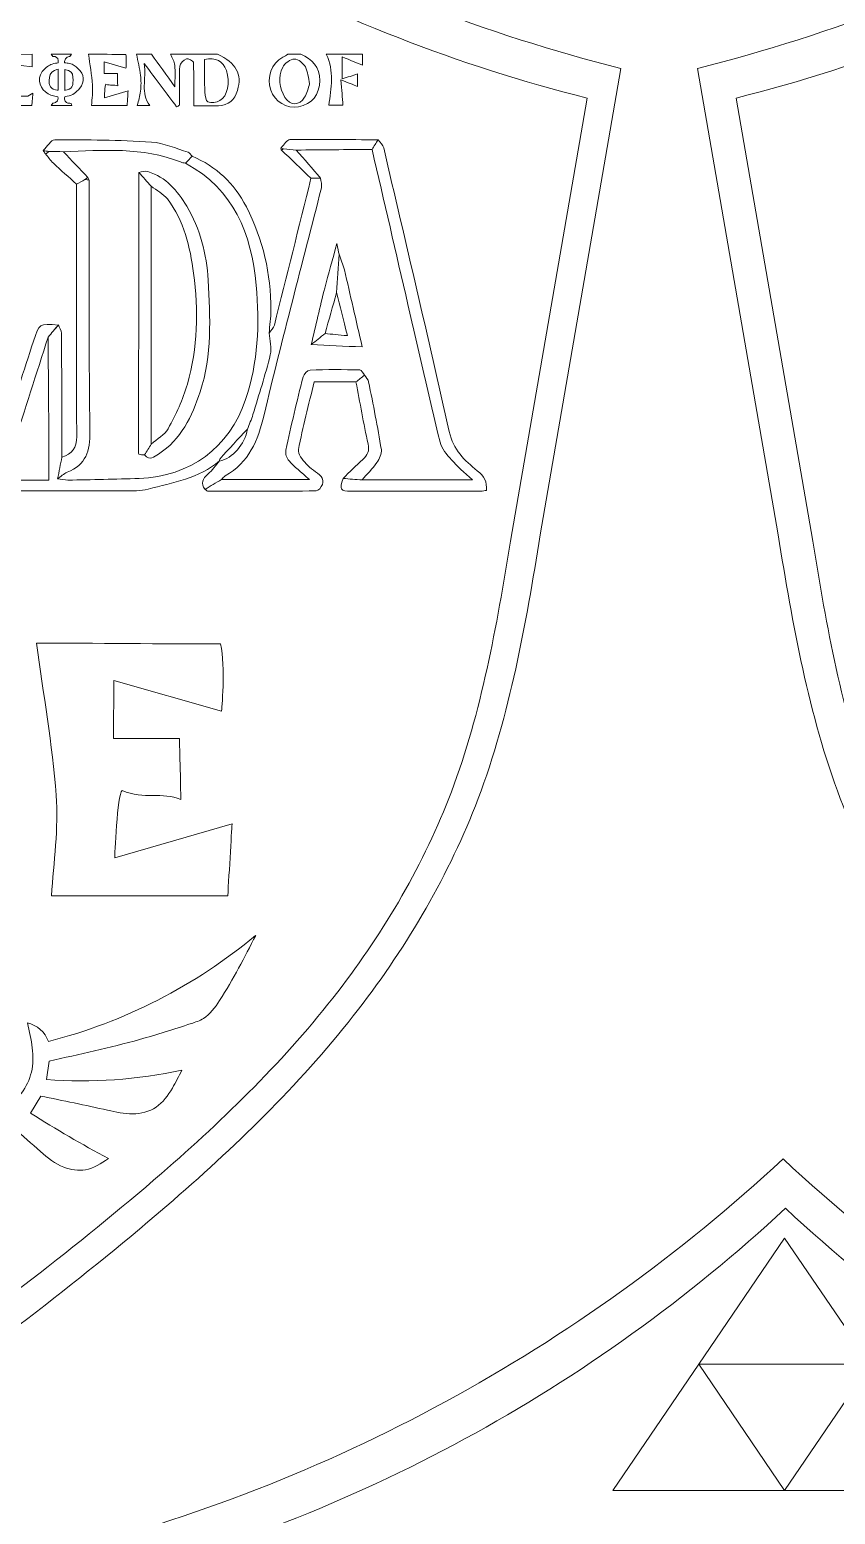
# Model space of a CAD drawing. Header units: inches. Extents: x 0 to 12, y 0 to 12.
# Drawn here: x 9.277 to 10.2, y 1.871 to 3.574 of the extents above; entities that cross this region are included whole.
import ezdxf

# ---------------------------------------------------------------- set-up
doc = ezdxf.new("R2010")
doc.units = ezdxf.units.IN
doc.header["$MEASUREMENT"] = 0

msp = doc.modelspace()

# ---------------------------------------------------------------- linework, layer by layer
at = {"color": 250, "lineweight": 0}
for p, q in [((9.8621, 2.9942), (9.9546, 3.5293)), ((10.0424, 3.5293), (10.1349, 2.9942))]:
    msp.add_line(p, q, dxfattribs=at)
at = {"color": 5, "lineweight": 0}
for p, q in [((9.8279, 2.987), (9.9158, 3.4953)), ((10.0867, 3.4953), (10.1746, 2.987)), ((9.2958, 2.3695), (9.299, 2.3907)), ((9.2777, 2.3309), (9.2894, 2.3506)), ((10.1423, 2.1876), (10.0438, 2.0429)), ((10.2407, 2.0429), (10.1423, 2.1876)), ((10.0438, 2.0429), (9.9454, 1.8981)), ((10.1423, 1.8981), (10.0438, 2.0429)), ((10.0438, 2.0429), (10.2407, 2.0429)), ((10.2407, 2.0429), (10.1423, 1.8981)), ((9.9454, 1.8981), (10.1423, 1.8981)), ((10.1423, 1.8981), (10.3392, 1.8981))]:
    msp.add_line(p, q, dxfattribs=at)
at = {"color": 250, "lineweight": 0}
for centre, start, end in [((10.419, 5.3747), 227.0707, 255.8739), ((9.578, 5.3747), 284.1261, 312.9293), ((8.8444, 3.6717), 284.1261, 312.9293), ((11.4365, 3.6717), 227.0707, 255.8739)]:
    msp.add_arc(centre, 1.9029, start, end, dxfattribs=at)
at = {"color": 5, "lineweight": 0}
for centre, radius, start, end in [((10.3569, 5.2484), 1.8077, 227.0707, 255.8739), ((9.6455, 5.2484), 1.8077, 284.1261, 312.9293), ((9.1486, 2.9984), 0.604, 284.3341, 309.8666), ((9.2676, 2.4028), 0.0322, 18.8063, 78.5326), ((9.3361, 2.9186), 0.5506, 265.8076, 282.0733), ((10.0692, 3.5854), 1.4833, 237.7506, 241.7403), ((8.912, 3.5454), 1.8077, 284.1261, 312.9293), ((11.3744, 3.5454), 1.8077, 227.0707, 255.8739)]:
    msp.add_arc(centre, radius, start, end, dxfattribs=at)
at = {"color": 1, "lineweight": 0}
for points, knots in [([(9.2542, 3.5343), (9.2542, 3.5343), (9.2636, 3.5123), (9.2636, 3.5123), (9.2636, 3.5123), (9.2521, 3.4974), (9.2521, 3.4974), (9.2521, 3.4974), (9.2744, 3.4975), (9.2744, 3.4975), (9.2744, 3.4975), (9.2802, 3.5008), (9.2802, 3.5008), (9.2802, 3.5008), (9.2796, 3.4919), (9.2793, 3.4869), (9.2645, 3.4869), (9.2393, 3.4869), (9.2393, 3.4869), (9.2393, 3.4869), (9.2391, 3.4945), (9.2391, 3.4945), (9.2391, 3.4945), (9.2511, 3.5125), (9.2511, 3.5125), (9.2511, 3.5125), (9.2378, 3.5354), (9.2378, 3.5354), (9.2378, 3.5354), (9.2377, 3.5447), (9.2377, 3.5447), (9.2377, 3.5447), (9.2794, 3.5458), (9.2794, 3.5458), (9.2794, 3.5409), (9.2794, 3.5361), (9.2794, 3.5312), (9.2794, 3.5312), (9.2542, 3.5343), (9.2542, 3.5343)], [0, 0, 0, 0, 1, 1, 1, 2, 2, 2, 3, 3, 3, 4, 4, 4, 5, 5, 5, 6, 6, 6, 7, 7, 7, 8, 8, 8, 9, 9, 9, 10, 10, 10, 11, 11, 11, 12, 12, 12, 13, 13, 13, 13]), ([(9.3248, 3.5457), (9.3248, 3.5457), (9.3229, 3.5432), (9.3229, 3.5432), (9.3229, 3.5432), (9.3167, 3.5424), (9.3167, 3.5371), (9.3167, 3.5367), (9.3167, 3.5364), (9.3167, 3.5359), (9.3186, 3.5356), (9.3205, 3.5353), (9.3223, 3.535), (9.3271, 3.5341), (9.3288, 3.5322), (9.3324, 3.529), (9.3393, 3.5227), (9.34, 3.5139), (9.3341, 3.5066), (9.3297, 3.5013), (9.3263, 3.4987), (9.3197, 3.4976), (9.3167, 3.497), (9.3167, 3.4971), (9.3167, 3.494), (9.3167, 3.4906), (9.3213, 3.4894), (9.3213, 3.4894), (9.3213, 3.4894), (9.3223, 3.4893), (9.3227, 3.4893), (9.3251, 3.4893), (9.3249, 3.4869), (9.3249, 3.4869), (9.3249, 3.4869), (9.3013, 3.4869), (9.3013, 3.4869), (9.3013, 3.4869), (9.3032, 3.4893), (9.3032, 3.4893), (9.3032, 3.4893), (9.3093, 3.4902), (9.3094, 3.4954), (9.3094, 3.4967), (9.3092, 3.4972), (9.3076, 3.4973), (9.3022, 3.4979), (9.2994, 3.499), (9.2948, 3.5024), (9.2871, 3.5082), (9.2846, 3.5205), (9.2941, 3.529), (9.2983, 3.5326), (9.3008, 3.5343), (9.3062, 3.5353), (9.3071, 3.5354), (9.3081, 3.5355), (9.3094, 3.5357), (9.3093, 3.5374), (9.3091, 3.5408), (9.3091, 3.5408), (9.3091, 3.5408), (9.3058, 3.5431), (9.3058, 3.5431), (9.3058, 3.5431), (9.3032, 3.5432), (9.3032, 3.5432), (9.3032, 3.5432), (9.3012, 3.5457), (9.3012, 3.5457), (9.3012, 3.5457), (9.3248, 3.5457), (9.3248, 3.5457)], [0, 0, 0, 0, 1, 1, 1, 2, 2, 2, 3, 3, 3, 4, 4, 4, 5, 5, 5, 6, 6, 6, 7, 7, 7, 8, 8, 8, 9, 9, 9, 10, 10, 10, 11, 11, 11, 12, 12, 12, 13, 13, 13, 14, 14, 14, 15, 15, 15, 16, 16, 16, 17, 17, 17, 18, 18, 18, 19, 19, 19, 20, 20, 20, 21, 21, 21, 22, 22, 22, 23, 23, 23, 24, 24, 24, 24]), ([(9.3868, 3.5454), (9.3881, 3.5401), (9.3871, 3.5298), (9.3871, 3.5298), (9.3871, 3.5298), (9.3621, 3.5369), (9.3621, 3.5369), (9.3621, 3.5369), (9.362, 3.5235), (9.362, 3.5235), (9.362, 3.5235), (9.3773, 3.5235), (9.3773, 3.5235), (9.3773, 3.5235), (9.3776, 3.512), (9.3776, 3.5093), (9.3733, 3.5111), (9.3691, 3.5092), (9.364, 3.5113), (9.3628, 3.5106), (9.3623, 3.4957), (9.3623, 3.4957), (9.3623, 3.4957), (9.3895, 3.5036), (9.3895, 3.5036), (9.3895, 3.5036), (9.3888, 3.4918), (9.3885, 3.4868), (9.3734, 3.4868), (9.3593, 3.4868), (9.3476, 3.4868), (9.348, 3.4948), (9.3493, 3.5026), (9.3487, 3.5102), (9.3478, 3.5221), (9.3457, 3.5338), (9.3441, 3.5456), (9.3571, 3.5456), (9.3738, 3.5454), (9.3868, 3.5454)], [0, 0, 0, 0, 1, 1, 1, 2, 2, 2, 3, 3, 3, 4, 4, 4, 5, 5, 5, 6, 6, 6, 7, 7, 7, 8, 8, 8, 9, 9, 9, 10, 10, 10, 11, 11, 11, 12, 12, 12, 13, 13, 13, 13]), ([(9.4921, 3.5456), (9.5135, 3.5355), (9.5204, 3.523), (9.515, 3.5042), (9.5118, 3.4932), (9.5047, 3.4869), (9.493, 3.4866), (9.4829, 3.4864), (9.4727, 3.4866), (9.4649, 3.4866), (9.4649, 3.5034), (9.4651, 3.5199), (9.4645, 3.5364), (9.4645, 3.538), (9.4583, 3.5413), (9.4565, 3.5404), (9.4532, 3.5389), (9.4491, 3.5351), (9.4488, 3.5319), (9.4479, 3.5214), (9.4485, 3.5107), (9.4485, 3.5002), (9.4485, 3.4958), (9.4485, 3.4914), (9.4485, 3.4871), (9.4473, 3.4865), (9.4462, 3.4859), (9.4451, 3.4853), (9.4335, 3.5008), (9.4219, 3.5163), (9.408, 3.5349), (9.4108, 3.5168), (9.4033, 3.5011), (9.4143, 3.4869), (9.4094, 3.4869), (9.4038, 3.4869), (9.4001, 3.4869), (9.4014, 3.4923), (9.4032, 3.4976), (9.4038, 3.5031), (9.4045, 3.5091), (9.4045, 3.5154), (9.4038, 3.5214), (9.4028, 3.5295), (9.4008, 3.5375), (9.3992, 3.5456), (9.4049, 3.5456), (9.4106, 3.5456), (9.4163, 3.5456), (9.4249, 3.5337), (9.4334, 3.5219), (9.4432, 3.5081), (9.4432, 3.5178), (9.4438, 3.5254), (9.443, 3.5328), (9.4426, 3.5372), (9.44, 3.5413), (9.4383, 3.5456), (9.4563, 3.5456), (9.4742, 3.5456), (9.4921, 3.5456)], [0, 0, 0, 0, 1, 1, 1, 2, 2, 2, 3, 3, 3, 4, 4, 4, 5, 5, 5, 6, 6, 6, 7, 7, 7, 8, 8, 8, 9, 9, 9, 10, 10, 10, 11, 11, 11, 12, 12, 12, 13, 13, 13, 14, 14, 14, 15, 15, 15, 16, 16, 16, 17, 17, 17, 18, 18, 18, 19, 19, 19, 20, 20, 20, 20]), ([(9.5874, 3.5456), (9.6003, 3.5396), (9.6094, 3.531), (9.6093, 3.5155), (9.6092, 3.4993), (9.6004, 3.4881), (9.5849, 3.4853), (9.5716, 3.4828), (9.5575, 3.4912), (9.5532, 3.5043), (9.5482, 3.5196), (9.5538, 3.535), (9.567, 3.5421), (9.569, 3.5432), (9.5708, 3.5444), (9.5728, 3.5456), (9.5777, 3.5456), (9.5825, 3.5456), (9.5874, 3.5456)], [0, 0, 0, 0, 1, 1, 1, 2, 2, 2, 3, 3, 3, 4, 4, 4, 5, 5, 5, 6, 6, 6, 6]), ([(9.6583, 3.5456), (9.6583, 3.5404), (9.6583, 3.5351), (9.6583, 3.5331), (9.6517, 3.5358), (9.6444, 3.5387), (9.6351, 3.5425), (9.6351, 3.5325), (9.6351, 3.5263), (9.6351, 3.5173), (9.6414, 3.5193), (9.6471, 3.5212), (9.6526, 3.523), (9.6526, 3.519), (9.6526, 3.5133), (9.6526, 3.5086), (9.6476, 3.5107), (9.6419, 3.513), (9.6335, 3.5164), (9.6345, 3.5044), (9.6352, 3.4959), (9.6359, 3.487), (9.6324, 3.487), (9.6255, 3.487), (9.6196, 3.487), (9.6225, 3.5067), (9.6258, 3.5264), (9.6168, 3.5456), (9.6306, 3.5456), (9.6445, 3.5456), (9.6583, 3.5456)], [0, 0, 0, 0, 1, 1, 1, 2, 2, 2, 3, 3, 3, 4, 4, 4, 5, 5, 5, 6, 6, 6, 7, 7, 7, 8, 8, 8, 9, 9, 9, 10, 10, 10, 10]), ([(9.3092, 3.5283), (9.3092, 3.5283), (9.3015, 3.5263), (9.3002, 3.5223), (9.2989, 3.5183), (9.299, 3.5116), (9.299, 3.5116), (9.299, 3.5116), (9.3002, 3.5083), (9.3019, 3.5066), (9.3036, 3.5049), (9.3092, 3.5043), (9.3092, 3.5043), (9.3092, 3.5043), (9.3092, 3.5283), (9.3092, 3.5283)], [0, 0, 0, 0, 1, 1, 1, 2, 2, 2, 3, 3, 3, 4, 4, 4, 5, 5, 5, 5]), ([(9.3169, 3.5042), (9.3172, 3.5042), (9.3219, 3.5047), (9.3239, 3.5065), (9.3259, 3.5083), (9.3263, 3.5116), (9.3263, 3.5116), (9.3263, 3.5116), (9.3266, 3.5189), (9.3258, 3.5227), (9.3251, 3.5265), (9.3169, 3.528), (9.3169, 3.528), (9.3169, 3.528), (9.3169, 3.5152), (9.3169, 3.5042)], [0, 0, 0, 0, 1, 1, 1, 2, 2, 2, 3, 3, 3, 4, 4, 4, 5, 5, 5, 5]), ([(9.4773, 3.5397), (9.4773, 3.527), (9.477, 3.5145), (9.4775, 3.5021), (9.4776, 3.4981), (9.4788, 3.4917), (9.4811, 3.4909), (9.485, 3.4895), (9.4908, 3.4904), (9.4948, 3.4925), (9.5035, 3.4971), (9.5067, 3.5136), (9.5022, 3.5268), (9.4983, 3.5384), (9.4899, 3.5417), (9.4773, 3.5397)], [0, 0, 0, 0, 1, 1, 1, 2, 2, 2, 3, 3, 3, 4, 4, 4, 5, 5, 5, 5]), ([(9.5977, 3.5115), (9.596, 3.5186), (9.5958, 3.5256), (9.5928, 3.531), (9.5904, 3.5352), (9.5845, 3.5403), (9.5804, 3.5401), (9.5756, 3.5399), (9.5691, 3.5353), (9.5668, 3.5308), (9.561, 3.5192), (9.5628, 3.507), (9.5694, 3.496), (9.5752, 3.4863), (9.5861, 3.4865), (9.5919, 3.4962), (9.5947, 3.5009), (9.5959, 3.5066), (9.5977, 3.5115)], [0, 0, 0, 0, 1, 1, 1, 2, 2, 2, 3, 3, 3, 4, 4, 4, 5, 5, 5, 6, 6, 6, 6])]:
    msp.add_open_spline(points, degree=3, knots=knots, dxfattribs=at)
at = {"color": 5, "lineweight": 0}
for points, knots in [([(9.463, 3.4287), (9.4605, 3.426), (9.4579, 3.4233), (9.4554, 3.4206), (9.4535, 3.421), (9.4514, 3.4212), (9.4496, 3.422), (9.406, 3.4393), (9.3606, 3.4355), (9.3153, 3.4338), (9.3098, 3.4339), (9.3043, 3.434), (9.2988, 3.434), (9.2966, 3.4344), (9.2944, 3.4348), (9.2923, 3.4352), (9.2967, 3.4395), (9.301, 3.4474), (9.3054, 3.4474), (9.3424, 3.4476), (9.3794, 3.4472), (9.4162, 3.4448), (9.4305, 3.4439), (9.4443, 3.4374), (9.4583, 3.4331), (9.4601, 3.4326), (9.4614, 3.4302), (9.463, 3.4287)], [0, 0, 0, 0, 1, 1, 1, 2, 2, 2, 3, 3, 3, 4, 4, 4, 5, 5, 5, 6, 6, 6, 7, 7, 7, 8, 8, 8, 9, 9, 9, 9]), ([(9.6761, 3.4474), (9.6738, 3.4437), (9.6715, 3.4401), (9.6692, 3.4364), (9.6403, 3.4362), (9.6114, 3.4359), (9.5824, 3.4357), (9.5775, 3.4361), (9.5727, 3.4366), (9.5678, 3.437), (9.5669, 3.4374), (9.566, 3.4379), (9.5651, 3.4383), (9.5684, 3.4416), (9.5716, 3.4477), (9.575, 3.4478), (9.6087, 3.4482), (9.6424, 3.4477), (9.6761, 3.4474)], [0, 0, 0, 0, 1, 1, 1, 2, 2, 2, 3, 3, 3, 4, 4, 4, 5, 5, 5, 6, 6, 6, 6]), ([(9.6761, 3.4474), (9.6784, 3.4443), (9.6818, 3.4415), (9.6826, 3.4381), (9.7079, 3.3297), (9.7335, 3.2213), (9.7577, 3.1127), (9.7623, 3.0921), (9.7754, 3.0793), (9.7899, 3.0679), (9.7982, 3.0614), (9.8011, 3.0553), (9.8005, 3.0452), (9.7984, 3.045), (9.7961, 3.0444), (9.7938, 3.0444), (9.7442, 3.0444), (9.6946, 3.0444), (9.6449, 3.0444), (9.6329, 3.0444), (9.6318, 3.0462), (9.6361, 3.059), (9.6433, 3.0584), (9.6505, 3.0579), (9.6578, 3.0573), (9.699, 3.0573), (9.7403, 3.0573), (9.7844, 3.0573), (9.7747, 3.0664), (9.7669, 3.0728), (9.7603, 3.0803), (9.755, 3.0864), (9.7491, 3.0933), (9.7472, 3.1008), (9.7344, 3.1532), (9.7226, 3.2059), (9.7104, 3.2585), (9.6967, 3.3178), (9.683, 3.3771), (9.6692, 3.4364), (9.6715, 3.4401), (9.6738, 3.4437), (9.6761, 3.4474)], [0, 0, 0, 0, 1, 1, 1, 2, 2, 2, 3, 3, 3, 4, 4, 4, 5, 5, 5, 6, 6, 6, 7, 7, 7, 8, 8, 8, 9, 9, 9, 10, 10, 10, 11, 11, 11, 12, 12, 12, 13, 13, 13, 14, 14, 14, 14]), ([(9.463, 3.4287), (9.4907, 3.4168), (9.511, 3.3979), (9.5251, 3.3705), (9.5445, 3.333), (9.5533, 3.2937), (9.5533, 3.252), (9.5533, 3.2433), (9.5519, 3.2345), (9.5512, 3.2258), (9.5518, 3.2175), (9.5545, 3.2086), (9.5526, 3.2009), (9.5469, 3.1778), (9.5396, 3.1551), (9.5327, 3.1324), (9.531, 3.1266), (9.5284, 3.1211), (9.5263, 3.1155), (9.5157, 3.1042), (9.5051, 3.0928), (9.4946, 3.0813), (9.4941, 3.0809), (9.4944, 3.0798), (9.4944, 3.079), (9.4944, 3.079), (9.4944, 3.0792), (9.4944, 3.0792), (9.4709, 3.0588), (9.441, 3.0543), (9.4125, 3.0467), (9.404, 3.0444), (9.3947, 3.0447), (9.3858, 3.0447), (9.2315, 3.0446), (9.0772, 3.0444), (8.9229, 3.0449), (8.911, 3.0449), (8.9063, 3.0405), (8.9033, 3.0298), (8.8963, 3.005), (8.888, 2.9805), (8.8808, 2.9558), (8.8783, 2.9472), (8.8748, 2.9437), (8.8651, 2.9438), (8.7421, 2.944), (8.6192, 2.9439), (8.4962, 2.9434), (8.4846, 2.9434), (8.4802, 2.9482), (8.4801, 2.9588), (8.4855, 2.9583), (8.4909, 2.9579), (8.4963, 2.9574), (8.5016, 2.9572), (8.5068, 2.9567), (8.5121, 2.9567), (8.6011, 2.9567), (8.6902, 2.9567), (8.7792, 2.9567), (8.804, 2.9567), (8.8288, 2.9564), (8.8536, 2.9569), (8.8576, 2.957), (8.8641, 2.9595), (8.8651, 2.9624), (8.8761, 2.9934), (8.8862, 3.0246), (8.8965, 3.0558), (8.9013, 3.0562), (8.9062, 3.057), (8.911, 3.0571), (8.9688, 3.0571), (9.0265, 3.0571), (9.0843, 3.0571), (9.0886, 3.0571), (9.0929, 3.0575), (9.0983, 3.0577), (9.0983, 3.0764), (9.0984, 3.0938), (9.0982, 3.1112), (9.098, 3.1478), (9.0976, 3.1844), (9.0973, 3.2209), (9.101, 3.2249), (9.1048, 3.2288), (9.1086, 3.2327), (9.1099, 3.2296), (9.1122, 3.2265), (9.1122, 3.2234), (9.1125, 3.1753), (9.1125, 3.1273), (9.1126, 3.0792), (9.1114, 3.0737), (9.1099, 3.0682), (9.1092, 3.0626), (9.109, 3.0609), (9.1114, 3.059), (9.1126, 3.0572), (9.1743, 3.0572), (9.236, 3.0572), (9.2988, 3.0572), (9.2988, 3.0691), (9.2988, 3.0792), (9.2987, 3.0893), (9.2985, 3.1333), (9.2981, 3.1772), (9.2978, 3.2212), (9.3017, 3.2258), (9.3057, 3.2304), (9.3096, 3.2351), (9.3108, 3.232), (9.3131, 3.2289), (9.3131, 3.2258), (9.3135, 3.1783), (9.3135, 3.1309), (9.3136, 3.0835), (9.312, 3.0752), (9.3103, 3.0669), (9.3087, 3.0586), (9.3126, 3.0581), (9.3166, 3.057), (9.3206, 3.0571), (9.3478, 3.0576), (9.375, 3.0581), (9.4022, 3.0591), (9.4609, 3.0613), (9.5053, 3.094), (9.5242, 3.1495), (9.5386, 3.1921), (9.5406, 3.236), (9.5364, 3.2806), (9.5308, 3.34), (9.5111, 3.3905), (9.4554, 3.4206), (9.4579, 3.4233), (9.4605, 3.426), (9.463, 3.4287)], [0, 0, 0, 0, 1, 1, 1, 2, 2, 2, 3, 3, 3, 4, 4, 4, 5, 5, 5, 6, 6, 6, 7, 7, 7, 8, 8, 8, 9, 9, 9, 10, 10, 10, 11, 11, 11, 12, 12, 12, 13, 13, 13, 14, 14, 14, 15, 15, 15, 16, 16, 16, 17, 17, 17, 18, 18, 18, 19, 19, 19, 20, 20, 20, 21, 21, 21, 22, 22, 22, 23, 23, 23, 24, 24, 24, 25, 25, 25, 26, 26, 26, 27, 27, 27, 28, 28, 28, 29, 29, 29, 30, 30, 30, 31, 31, 31, 32, 32, 32, 33, 33, 33, 34, 34, 34, 35, 35, 35, 36, 36, 36, 37, 37, 37, 38, 38, 38, 39, 39, 39, 40, 40, 40, 41, 41, 41, 42, 42, 42, 43, 43, 43, 44, 44, 44, 45, 45, 45, 46, 46, 46, 46]), ([(9.2133, 3.0862), (9.2256, 3.0854), (9.238, 3.0839), (9.2503, 3.0844), (9.2529, 3.0845), (9.2561, 3.0915), (9.2575, 3.0958), (9.2711, 3.1375), (9.2844, 3.1794), (9.2978, 3.2212), (9.2981, 3.1772), (9.2985, 3.1333), (9.2987, 3.0893), (9.2988, 3.0792), (9.2988, 3.0691), (9.2988, 3.0572), (9.236, 3.0572), (9.1743, 3.0572), (9.1126, 3.0572), (9.1215, 3.0651), (9.13, 3.0737), (9.1395, 3.0808), (9.1467, 3.0861), (9.1499, 3.0915), (9.1498, 3.1008), (9.1495, 3.1995), (9.1496, 3.2982), (9.1496, 3.3969), (9.1496, 3.4008), (9.1485, 3.4047), (9.1479, 3.4086), (9.1363, 3.4173), (9.1248, 3.426), (9.1132, 3.4347), (9.1572, 3.4347), (9.2013, 3.4347), (9.2453, 3.4347), (9.234, 3.4261), (9.2226, 3.4175), (9.2113, 3.409), (9.2104, 3.4048), (9.2087, 3.4006), (9.2087, 3.3964), (9.2086, 3.2972), (9.2086, 3.1979), (9.2087, 3.0987), (9.2087, 3.0945), (9.2104, 3.0903), (9.2113, 3.0862), (9.212, 3.0862), (9.2126, 3.0862), (9.2133, 3.0862)], [0, 0, 0, 0, 1, 1, 1, 2, 2, 2, 3, 3, 3, 4, 4, 4, 5, 5, 5, 6, 6, 6, 7, 7, 7, 8, 8, 8, 9, 9, 9, 10, 10, 10, 11, 11, 11, 12, 12, 12, 13, 13, 13, 14, 14, 14, 15, 15, 15, 16, 16, 16, 17, 17, 17, 17]), ([(9.2988, 3.434), (9.2975, 3.4331), (9.2962, 3.4322), (9.2948, 3.4312), (9.294, 3.4326), (9.2931, 3.4339), (9.2923, 3.4352), (9.2944, 3.4348), (9.2966, 3.4344), (9.2988, 3.434)], [0, 0, 0, 0, 1, 1, 1, 2, 2, 2, 3, 3, 3, 3]), ([(9.2988, 3.434), (9.3043, 3.434), (9.3098, 3.4339), (9.3153, 3.4338), (9.3247, 3.4239), (9.3341, 3.4141), (9.3434, 3.4043), (9.3423, 3.4035), (9.3412, 3.4027), (9.3401, 3.4019), (9.3369, 3.4001), (9.3336, 3.3983), (9.3304, 3.3966), (9.3215, 3.4046), (9.3125, 3.4125), (9.3038, 3.4207), (9.3005, 3.4239), (9.2978, 3.4277), (9.2948, 3.4312), (9.2962, 3.4322), (9.2975, 3.4331), (9.2988, 3.434)], [0, 0, 0, 0, 1, 1, 1, 2, 2, 2, 3, 3, 3, 4, 4, 4, 5, 5, 5, 6, 6, 6, 7, 7, 7, 7]), ([(9.3434, 3.4043), (9.3341, 3.4141), (9.3247, 3.4239), (9.3153, 3.4338), (9.3606, 3.4355), (9.406, 3.4393), (9.4496, 3.422), (9.4514, 3.4212), (9.4535, 3.421), (9.4554, 3.4206), (9.5111, 3.3905), (9.5308, 3.34), (9.5364, 3.2806), (9.5406, 3.236), (9.5386, 3.1921), (9.5242, 3.1495), (9.5053, 3.094), (9.4609, 3.0613), (9.4022, 3.0591), (9.375, 3.0581), (9.3478, 3.0576), (9.3206, 3.0571), (9.3166, 3.057), (9.3126, 3.0581), (9.3087, 3.0586), (9.3123, 3.0611), (9.3157, 3.0645), (9.3197, 3.0661), (9.3411, 3.0749), (9.3461, 3.0902), (9.3458, 3.1129), (9.3443, 3.209), (9.345, 3.3051), (9.345, 3.4012), (9.3445, 3.4022), (9.3439, 3.4032), (9.3434, 3.4043)], [0, 0, 0, 0, 1, 1, 1, 2, 2, 2, 3, 3, 3, 4, 4, 4, 5, 5, 5, 6, 6, 6, 7, 7, 7, 8, 8, 8, 9, 9, 9, 10, 10, 10, 11, 11, 11, 12, 12, 12, 12]), ([(9.61, 3.4036), (9.6008, 3.4143), (9.5916, 3.425), (9.5824, 3.4357), (9.6114, 3.4359), (9.6403, 3.4362), (9.6692, 3.4364), (9.683, 3.3771), (9.6967, 3.3178), (9.7104, 3.2585), (9.7226, 3.2059), (9.7344, 3.1532), (9.7472, 3.1008), (9.7491, 3.0933), (9.755, 3.0864), (9.7603, 3.0803), (9.7669, 3.0728), (9.7747, 3.0664), (9.7844, 3.0573), (9.7403, 3.0573), (9.699, 3.0573), (9.6578, 3.0573), (9.6635, 3.0639), (9.6698, 3.0701), (9.6748, 3.0773), (9.6777, 3.0814), (9.6806, 3.0874), (9.6799, 3.0919), (9.6757, 3.118), (9.6705, 3.1438), (9.6653, 3.1697), (9.6648, 3.1725), (9.6623, 3.1749), (9.6606, 3.1775), (9.6589, 3.1796), (9.6572, 3.1835), (9.6554, 3.1835), (9.6363, 3.1839), (9.6172, 3.1841), (9.5981, 3.1834), (9.5952, 3.1833), (9.5909, 3.1786), (9.5901, 3.1754), (9.583, 3.1475), (9.5764, 3.1195), (9.5704, 3.0914), (9.5696, 3.0876), (9.5714, 3.082), (9.5741, 3.0791), (9.5802, 3.0723), (9.5876, 3.0666), (9.5974, 3.0578), (9.5615, 3.0578), (9.529, 3.0578), (9.4965, 3.0578), (9.498, 3.0592), (9.4993, 3.0609), (9.501, 3.0619), (9.5282, 3.0774), (9.5384, 3.1024), (9.5454, 3.1318), (9.5661, 3.219), (9.5893, 3.3055), (9.6112, 3.3924), (9.6121, 3.3958), (9.6105, 3.3999), (9.61, 3.4036)], [0, 0, 0, 0, 1, 1, 1, 2, 2, 2, 3, 3, 3, 4, 4, 4, 5, 5, 5, 6, 6, 6, 7, 7, 7, 8, 8, 8, 9, 9, 9, 10, 10, 10, 11, 11, 11, 12, 12, 12, 13, 13, 13, 14, 14, 14, 15, 15, 15, 16, 16, 16, 17, 17, 17, 18, 18, 18, 19, 19, 19, 20, 20, 20, 21, 21, 21, 22, 22, 22, 22]), ([(9.5678, 3.437), (9.5669, 3.4366), (9.566, 3.4363), (9.5651, 3.436), (9.565, 3.4365), (9.5647, 3.437), (9.5647, 3.4375), (9.5646, 3.4378), (9.5649, 3.4381), (9.5651, 3.4383), (9.566, 3.4379), (9.5669, 3.4374), (9.5678, 3.437)], [0, 0, 0, 0, 1, 1, 1, 2, 2, 2, 3, 3, 3, 4, 4, 4, 4]), ([(9.5678, 3.437), (9.5727, 3.4366), (9.5775, 3.4361), (9.5824, 3.4357), (9.5916, 3.425), (9.6008, 3.4143), (9.61, 3.4036), (9.6064, 3.4035), (9.6028, 3.4035), (9.5992, 3.4034), (9.5878, 3.4142), (9.5765, 3.4251), (9.5651, 3.436), (9.566, 3.4363), (9.5669, 3.4366), (9.5678, 3.437)], [0, 0, 0, 0, 1, 1, 1, 2, 2, 2, 3, 3, 3, 4, 4, 4, 5, 5, 5, 5]), ([(9.4085, 3.086), (9.4142, 3.0782), (9.4198, 3.0841), (9.4243, 3.087), (9.4507, 3.1036), (9.4627, 3.1302), (9.4721, 3.1584), (9.4861, 3.2003), (9.4836, 3.2436), (9.4813, 3.2866), (9.4797, 3.3162), (9.4723, 3.3453), (9.4567, 3.3714), (9.4461, 3.3892), (9.4329, 3.4045), (9.4123, 3.411), (9.4092, 3.412), (9.4053, 3.4105), (9.4018, 3.4101), (9.4017, 3.3043), (9.4016, 3.1986), (9.4016, 3.0928), (9.4016, 3.0908), (9.4009, 3.0877), (9.4019, 3.0869), (9.4035, 3.0858), (9.4062, 3.0862), (9.4085, 3.086)], [0, 0, 0, 0, 1, 1, 1, 2, 2, 2, 3, 3, 3, 4, 4, 4, 5, 5, 5, 6, 6, 6, 7, 7, 7, 8, 8, 8, 9, 9, 9, 9]), ([(9.4161, 3.0985), (9.4135, 3.0943), (9.411, 3.0902), (9.4085, 3.086), (9.4062, 3.0862), (9.4035, 3.0858), (9.4019, 3.0869), (9.4009, 3.0877), (9.4016, 3.0908), (9.4016, 3.0928), (9.4016, 3.1986), (9.4017, 3.3043), (9.4018, 3.4101), (9.4065, 3.4048), (9.4113, 3.3994), (9.416, 3.3941), (9.416, 3.2956), (9.4161, 3.197), (9.4161, 3.0985)], [0, 0, 0, 0, 1, 1, 1, 2, 2, 2, 3, 3, 3, 4, 4, 4, 5, 5, 5, 6, 6, 6, 6]), ([(9.4018, 3.4101), (9.4053, 3.4105), (9.4092, 3.412), (9.4123, 3.411), (9.4329, 3.4045), (9.4461, 3.3892), (9.4567, 3.3714), (9.4723, 3.3453), (9.4797, 3.3162), (9.4813, 3.2866), (9.4836, 3.2436), (9.4861, 3.2003), (9.4721, 3.1584), (9.4627, 3.1302), (9.4507, 3.1036), (9.4243, 3.087), (9.4198, 3.0841), (9.4142, 3.0782), (9.4085, 3.086), (9.411, 3.0902), (9.4135, 3.0943), (9.4161, 3.0985), (9.4227, 3.1043), (9.4316, 3.1088), (9.4355, 3.1161), (9.4443, 3.1324), (9.4524, 3.1495), (9.4575, 3.1673), (9.4694, 3.2089), (9.4705, 3.2516), (9.4646, 3.2943), (9.4605, 3.3246), (9.4538, 3.3545), (9.4346, 3.3796), (9.43, 3.3856), (9.4223, 3.3893), (9.416, 3.3941), (9.4113, 3.3994), (9.4065, 3.4048), (9.4018, 3.4101)], [0, 0, 0, 0, 1, 1, 1, 2, 2, 2, 3, 3, 3, 4, 4, 4, 5, 5, 5, 6, 6, 6, 7, 7, 7, 8, 8, 8, 9, 9, 9, 10, 10, 10, 11, 11, 11, 12, 12, 12, 13, 13, 13, 13]), ([(9.3087, 3.0586), (9.3103, 3.0669), (9.312, 3.0752), (9.3136, 3.0835), (9.3255, 3.087), (9.3307, 3.0938), (9.3306, 3.1073), (9.33, 3.2037), (9.3304, 3.3001), (9.3304, 3.3966), (9.3336, 3.3983), (9.3369, 3.4001), (9.3401, 3.4019), (9.3417, 3.4017), (9.3434, 3.4014), (9.345, 3.4012), (9.345, 3.3051), (9.3443, 3.209), (9.3458, 3.1129), (9.3461, 3.0902), (9.3411, 3.0749), (9.3197, 3.0661), (9.3157, 3.0645), (9.3123, 3.0611), (9.3087, 3.0586)], [0, 0, 0, 0, 1, 1, 1, 2, 2, 2, 3, 3, 3, 4, 4, 4, 5, 5, 5, 6, 6, 6, 7, 7, 7, 8, 8, 8, 8]), ([(9.3434, 3.4043), (9.3439, 3.4032), (9.3445, 3.4022), (9.345, 3.4012), (9.3434, 3.4014), (9.3417, 3.4017), (9.3401, 3.4019), (9.3412, 3.4027), (9.3423, 3.4035), (9.3434, 3.4043)], [0, 0, 0, 0, 1, 1, 1, 2, 2, 2, 3, 3, 3, 3]), ([(9.5263, 3.1155), (9.5284, 3.1211), (9.531, 3.1266), (9.5327, 3.1324), (9.5396, 3.1551), (9.5469, 3.1778), (9.5526, 3.2009), (9.5545, 3.2086), (9.5518, 3.2175), (9.5512, 3.2258), (9.5532, 3.2288), (9.5564, 3.2315), (9.5572, 3.2348), (9.5714, 3.291), (9.5853, 3.3472), (9.5992, 3.4034), (9.6028, 3.4035), (9.6064, 3.4035), (9.61, 3.4036), (9.6105, 3.3999), (9.6121, 3.3958), (9.6112, 3.3924), (9.5893, 3.3055), (9.5661, 3.219), (9.5454, 3.1318), (9.5384, 3.1024), (9.5282, 3.0774), (9.501, 3.0619), (9.4993, 3.0609), (9.498, 3.0592), (9.4965, 3.0578), (9.4903, 3.054), (9.4841, 3.0503), (9.4779, 3.0465), (9.4721, 3.0536), (9.4752, 3.0586), (9.481, 3.0639), (9.486, 3.0685), (9.49, 3.0741), (9.4944, 3.0792), (9.4944, 3.0792), (9.4944, 3.079), (9.4944, 3.079), (9.5092, 3.0818), (9.5236, 3.0984), (9.5263, 3.1155)], [0, 0, 0, 0, 1, 1, 1, 2, 2, 2, 3, 3, 3, 4, 4, 4, 5, 5, 5, 6, 6, 6, 7, 7, 7, 8, 8, 8, 9, 9, 9, 10, 10, 10, 11, 11, 11, 12, 12, 12, 13, 13, 13, 14, 14, 14, 15, 15, 15, 15]), ([(9.6314, 3.3161), (9.6307, 3.3194), (9.6301, 3.3227), (9.629, 3.3286), (9.6239, 3.3099), (9.6191, 3.2938), (9.615, 3.2774), (9.6096, 3.2559), (9.6046, 3.2342), (9.5995, 3.2126), (9.6185, 3.2117), (9.6376, 3.2108), (9.658, 3.2098), (9.6508, 3.2409), (9.6443, 3.2696), (9.6375, 3.2983), (9.636, 3.3044), (9.6334, 3.3102), (9.6314, 3.3161)], [0, 0, 0, 0, 1, 1, 1, 2, 2, 2, 3, 3, 3, 4, 4, 4, 5, 5, 5, 6, 6, 6, 6]), ([(9.6314, 3.3161), (9.6304, 3.3015), (9.6295, 3.2869), (9.6286, 3.2722), (9.6242, 3.2566), (9.6198, 3.2409), (9.6154, 3.2252), (9.6101, 3.221), (9.6048, 3.2168), (9.5995, 3.2126), (9.6046, 3.2342), (9.6096, 3.2559), (9.615, 3.2774), (9.6191, 3.2938), (9.6239, 3.3099), (9.629, 3.3286), (9.6301, 3.3227), (9.6307, 3.3194), (9.6314, 3.3161)], [0, 0, 0, 0, 1, 1, 1, 2, 2, 2, 3, 3, 3, 4, 4, 4, 5, 5, 5, 6, 6, 6, 6]), ([(9.6314, 3.3161), (9.6334, 3.3102), (9.636, 3.3044), (9.6375, 3.2983), (9.6443, 3.2696), (9.6508, 3.2409), (9.658, 3.2098), (9.6376, 3.2108), (9.6185, 3.2117), (9.5995, 3.2126), (9.6048, 3.2168), (9.6101, 3.221), (9.6154, 3.2252), (9.623, 3.2245), (9.6306, 3.2237), (9.6409, 3.2228), (9.6363, 3.2414), (9.6325, 3.2568), (9.6286, 3.2722), (9.6295, 3.2869), (9.6304, 3.3015), (9.6314, 3.3161)], [0, 0, 0, 0, 1, 1, 1, 2, 2, 2, 3, 3, 3, 4, 4, 4, 5, 5, 5, 6, 6, 6, 7, 7, 7, 7]), ([(9.2133, 3.0862), (9.2176, 3.0904), (9.222, 3.0945), (9.2263, 3.0986), (9.2394, 3.0955), (9.2453, 3.1002), (9.2491, 3.1139), (9.2585, 3.1484), (9.2701, 3.1823), (9.281, 3.2164), (9.2875, 3.2369), (9.2876, 3.2369), (9.3096, 3.235), (9.3057, 3.2304), (9.3017, 3.2258), (9.2978, 3.2212), (9.2844, 3.1794), (9.2711, 3.1375), (9.2575, 3.0958), (9.2561, 3.0915), (9.2529, 3.0845), (9.2503, 3.0844), (9.238, 3.0839), (9.2256, 3.0854), (9.2133, 3.0862)], [0, 0, 0, 0, 1, 1, 1, 2, 2, 2, 3, 3, 3, 4, 4, 4, 5, 5, 5, 6, 6, 6, 7, 7, 7, 8, 8, 8, 8]), ([(9.4779, 3.0465), (9.4841, 3.0503), (9.4903, 3.054), (9.4965, 3.0578), (9.529, 3.0578), (9.5615, 3.0578), (9.5974, 3.0578), (9.5876, 3.0666), (9.5802, 3.0723), (9.5741, 3.0791), (9.5714, 3.082), (9.5696, 3.0876), (9.5704, 3.0914), (9.5764, 3.1195), (9.583, 3.1475), (9.5901, 3.1754), (9.5909, 3.1786), (9.5952, 3.1833), (9.5981, 3.1834), (9.6172, 3.1841), (9.6363, 3.1839), (9.6554, 3.1835), (9.6572, 3.1835), (9.6589, 3.1796), (9.6606, 3.1775), (9.6573, 3.1749), (9.6541, 3.1723), (9.6508, 3.1697), (9.635, 3.1697), (9.6192, 3.1697), (9.6029, 3.1697), (9.5965, 3.1433), (9.5898, 3.1179), (9.5848, 3.0921), (9.5839, 3.0873), (9.5895, 3.0804), (9.5936, 3.0759), (9.5986, 3.0703), (9.6057, 3.0665), (9.611, 3.0611), (9.6128, 3.0593), (9.6134, 3.0545), (9.6124, 3.052), (9.6111, 3.049), (9.6076, 3.0447), (9.605, 3.0447), (9.5635, 3.0443), (9.5221, 3.0444), (9.4806, 3.0445), (9.4797, 3.0445), (9.4788, 3.0458), (9.4779, 3.0465)], [0, 0, 0, 0, 1, 1, 1, 2, 2, 2, 3, 3, 3, 4, 4, 4, 5, 5, 5, 6, 6, 6, 7, 7, 7, 8, 8, 8, 9, 9, 9, 10, 10, 10, 11, 11, 11, 12, 12, 12, 13, 13, 13, 14, 14, 14, 15, 15, 15, 16, 16, 16, 17, 17, 17, 17]), ([(9.6508, 3.1697), (9.6541, 3.1723), (9.6573, 3.1749), (9.6606, 3.1775), (9.6623, 3.1749), (9.6648, 3.1725), (9.6653, 3.1697), (9.6705, 3.1438), (9.6757, 3.118), (9.6799, 3.0919), (9.6806, 3.0874), (9.6777, 3.0814), (9.6748, 3.0773), (9.6698, 3.0701), (9.6635, 3.0639), (9.6578, 3.0573), (9.6505, 3.0579), (9.6433, 3.0584), (9.6361, 3.059), (9.6435, 3.0663), (9.6507, 3.074), (9.6585, 3.0808), (9.6642, 3.0858), (9.6665, 3.0906), (9.6647, 3.0986), (9.6595, 3.1222), (9.6553, 3.146), (9.6508, 3.1697)], [0, 0, 0, 0, 1, 1, 1, 2, 2, 2, 3, 3, 3, 4, 4, 4, 5, 5, 5, 6, 6, 6, 7, 7, 7, 8, 8, 8, 9, 9, 9, 9]), ([(9.1257, 2.0248), (9.2284, 2.1013), (9.4088, 2.2355), (9.6339, 2.4549), (9.7798, 2.7043), (9.812, 2.8891), (9.8279, 2.987)], [0, 0, 0, 0, 0.0808468, 0.1419248, 0.197496, 0.2597021, 0.2597021, 0.2597021, 0.2597021]), ([(10.8768, 2.0248), (10.774, 2.1013), (10.5937, 2.2355), (10.3685, 2.4549), (10.2226, 2.7043), (10.1905, 2.8891), (10.1746, 2.987)], [0, 0, 0, 0, 0.0808468, 0.1419248, 0.197496, 0.2597021, 0.2597021, 0.2597021, 0.2597021]), ([(9.299, 2.3907), (9.3338, 2.3983), (9.3889, 2.4103), (9.4467, 2.4288), (9.4806, 2.4398), (9.5062, 2.4767), (9.523, 2.5098), (9.5358, 2.5348)], [0, 0, 0, 0, 0.02753964, 0.04351363, 0.0474821, 0.05463243, 0.07669562, 0.07669562, 0.07669562, 0.07669562]), ([(9.1897, 2.3123), (9.2102, 2.3172), (9.2484, 2.3263), (9.2873, 2.378), (9.2785, 2.4152), (9.274, 2.4344)], [0, 0, 0, 0, 0.01607831, 0.02987121, 0.04449574, 0.04449574, 0.04449574, 0.04449574]), ([(9.2894, 2.3506), (9.3149, 2.3453), (9.35, 2.3381), (9.3941, 2.3278), (9.4239, 2.3352), (9.44, 2.3579), (9.4477, 2.3733), (9.4512, 2.3802)], [0, 0, 0, 0, 0.02023305, 0.02779216, 0.03497388, 0.04239776, 0.04841567, 0.04841567, 0.04841567, 0.04841567]), ([(9.2588, 2.3142), (9.2687, 2.305), (9.2865, 2.2886), (9.3122, 2.2675), (9.343, 2.263), (9.3585, 2.2733), (9.3669, 2.2789)], [0, 0, 0, 0, 0.01052872, 0.01884852, 0.02537562, 0.03288337, 0.03288337, 0.03288337, 0.03288337])]:
    msp.add_open_spline(points, degree=3, knots=knots, dxfattribs=at)
at = {"color": 250, "lineweight": 0}
for points in [[(9.123, 1.9814), (9.2311, 2.0619), (9.4209, 2.2031), (9.6579, 2.4341), (9.8115, 2.6966), (9.8454, 2.8912), (9.8621, 2.9942)], [(10.874, 1.9814), (10.7659, 2.0619), (10.576, 2.2031), (10.339, 2.4341), (10.1855, 2.6966), (10.1516, 2.8912), (10.1349, 2.9942)]]:
    msp.add_open_spline(points, degree=3, knots=[0, 0, 0, 0, 0.0808468, 0.1419248, 0.197496, 0.2597021, 0.2597021, 0.2597021, 0.2597021], dxfattribs=at)
at = {"color": 2, "lineweight": 0}
msp.add_open_spline([(9.4954, 2.8691), (9.5018, 2.8431), (9.4966, 2.792), (9.4966, 2.792), (9.4966, 2.792), (9.3732, 2.8274), (9.3732, 2.8274), (9.3732, 2.8274), (9.3728, 2.7608), (9.3728, 2.7608), (9.3728, 2.7608), (9.4484, 2.7608), (9.4484, 2.7608), (9.4484, 2.7608), (9.4499, 2.7044), (9.4499, 2.6909), (9.4289, 2.6997), (9.4078, 2.6905), (9.3828, 2.7009), (9.3768, 2.6972), (9.3742, 2.6239), (9.3742, 2.6239), (9.3742, 2.6239), (9.5087, 2.6629), (9.5087, 2.6629), (9.5087, 2.6629), (9.5053, 2.6046), (9.5038, 2.5801), (9.4294, 2.5801), (9.3596, 2.5801), (9.3018, 2.5801), (9.304, 2.6194), (9.31, 2.6578), (9.3071, 2.6956), (9.3027, 2.754), (9.2923, 2.812), (9.2844, 2.8702), (9.3487, 2.8702), (9.4311, 2.8691), (9.4954, 2.8691)], degree=3, knots=[0, 0, 0, 0, 1, 1, 1, 2, 2, 2, 3, 3, 3, 4, 4, 4, 5, 5, 5, 6, 6, 6, 7, 7, 7, 8, 8, 8, 9, 9, 9, 10, 10, 10, 11, 11, 11, 12, 12, 12, 13, 13, 13, 13], dxfattribs=at)

doc.saveas('drawing.dxf')
